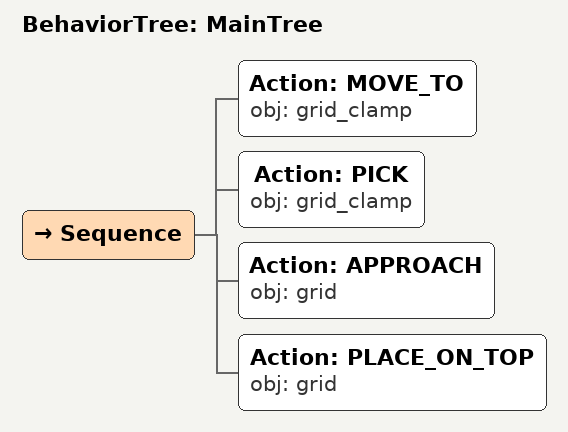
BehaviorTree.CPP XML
<root main_tree_to_execute="MainTree">
  <BehaviorTree ID="MainTree">
    <Sequence>
      <!-- Move to grid_clamp -->
      <Action ID="MOVE_TO" obj="grid_clamp" />
      <!-- Pick grid_clamp -->
      <Action ID="PICK" obj="grid_clamp" />
      <!-- Approach grid -->
      <Action ID="APPROACH" obj="grid" />
      <!-- Place on grid (front area) -->
      <Action ID="PLACE_ON_TOP" obj="grid" />
    </Sequence>
  </BehaviorTree>
</root>
